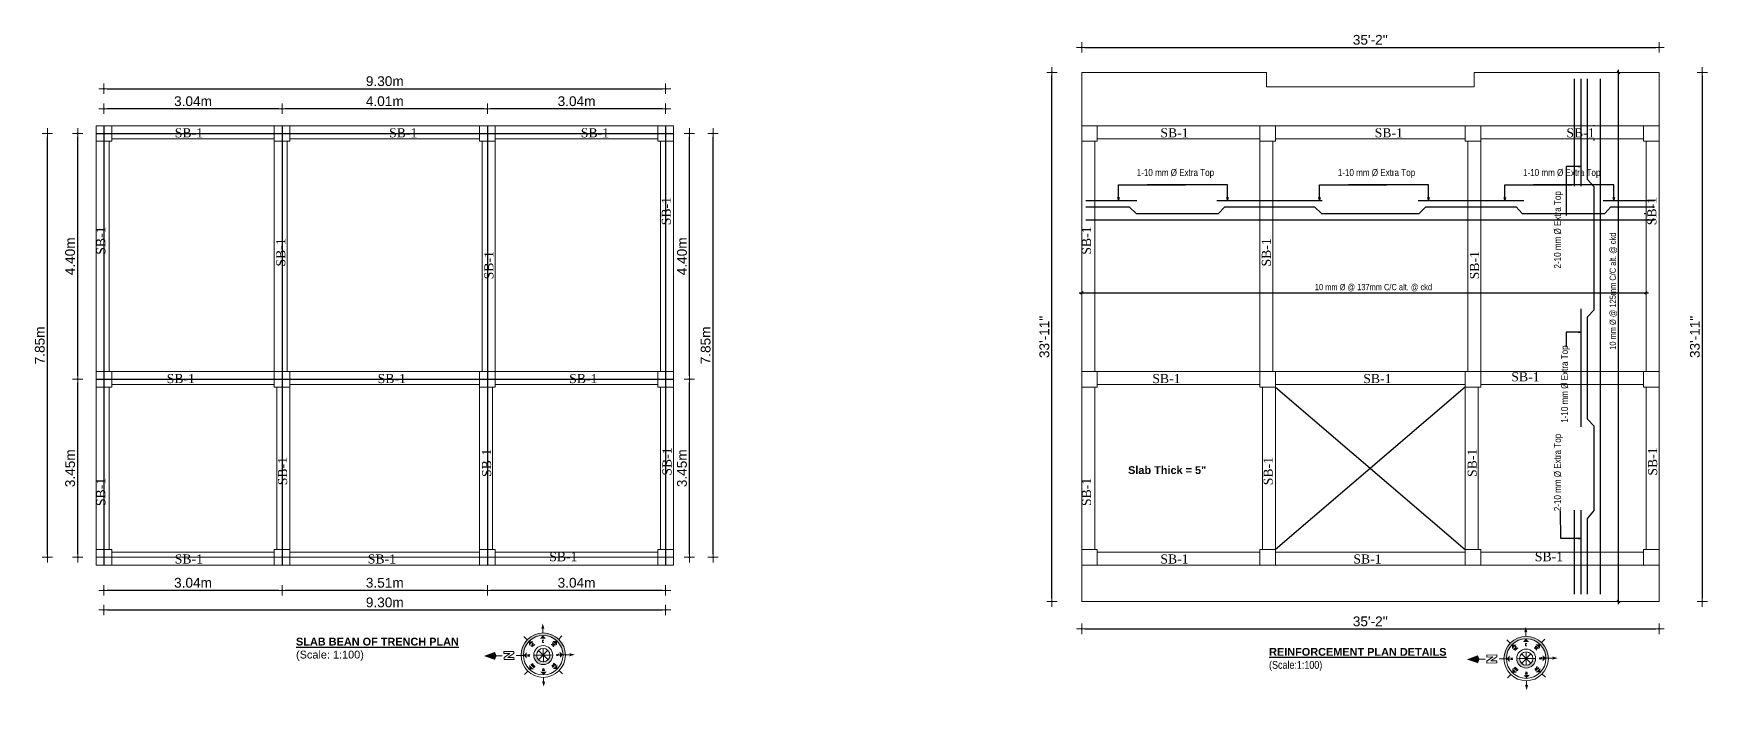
# Model space of a CAD drawing. Header units: inches. Extents: x -4010 to 92088, y -38563 to -1318.
# Drawn here: x 46478 to 47765, y -29316 to -28801 of the extents above; entities that cross this region are included whole.
import ezdxf
from ezdxf.enums import TextEntityAlignment as Align

# ---------------------------------------------------------------- set-up
doc = ezdxf.new("R2010")
doc.units = ezdxf.units.IN
doc.header["$MEASUREMENT"] = 0
doc.header["$PDMODE"] = 99
for name, color, linetype in [('CAPTION', 7, 'Continuous'), ('Rod', 1, 'Continuous'), ('TEX', 7, 'Continuous'), ('wall', 3, 'Continuous')]:
    doc.layers.add(name, color=color, linetype=linetype)
for name, color, linetype, lineweight in [('Colour 09', 210, 'Continuous', 9), ('DIM', 7, 'Continuous', 15), ('RAILING', 2, 'Continuous', 13), ('SH-TEX', 182, 'Continuous', 5), ('Title', 7, 'Continuous', 20), ('WIN.', 4, 'Continuous', 13)]:
    doc.layers.add(name, color=color, linetype=linetype, lineweight=lineweight)
doc.styles.add('ARIAL', font='arial.ttf')
doc.styles.add('CAPTION', font='GOTHIC.TTF', dxfattribs={"height": 100})
doc.styles.add('ROMANS', font='romans')
doc.styles.get("Standard").update_dxf_attribs({"font": 'ARIALN.TTF'})
doc.dimstyles.new('3-8', dxfattribs={"dimscale": 1.25, "dimtxt": 6, "dimasz": 2, "dimexe": 0.18, "dimexo": 6, "dimgap": 0, "dimtad": 0, "dimdec": 0, "dimzin": 3, "dimdsep": 46, "dimlunit": 3, "dimtxsty": 'ARIAL', "dimblk": 'DD', "dimcen": 1, "dimse1": 1, "dimse2": 1, "dimclrd": 256, "dimclrt": 256, "dimadec": 0, "dimazin": 0, "dimtfac": 0.5, "dimtdec": 0, "dimtmove": 2, "dimatfit": 0, "dimfxl": 0.18, "dimtvp": 0.75, "dimfrac": 1, "dimtolj": 1, "dimtzin": 0, "dimarcsym": 0})
doc.dimstyles.new('_30', dxfattribs={"dimscale": 0.4, "dimtxt": 7, "dimasz": 5, "dimexe": 6, "dimexo": 2, "dimgap": 2, "dimtad": 1, "dimdec": 0, "dimzin": 3, "dimdsep": 46, "dimlunit": 3, "dimtxsty": 'Standard', "dimblk": 'OBLIQUE', "dimcen": 0, "dimdle": 5, "dimclrt": 7, "dimazin": 0, "dimtfac": 0.0375, "dimtdec": 0, "dimtofl": 0, "dimtmove": 0, "dimatfit": 3, "dimldrblk": 'OPEN30', "dimfxl": 6, "dimtvp": 0.8, "dimtolj": 1, "dimtzin": 0, "dimlwe": -1, "dimarcsym": 0})

# ---------------------------------------------------------------- blocks, each defined once
blk = doc.blocks.new('A$C30843580')
at = {"layer": 'Colour 09'}
for p, q in [((0, 12), (12, 12)), ((0, 0), (0, 12)), ((12, 0), (0, 0)), ((12, 12), (12, 0))]:
    blk.add_line(p, q, dxfattribs=at)
blk = doc.blocks.new('_Oblique')
at = {"color": 0, "linetype": 'ByBlock', "lineweight": -2}
blk.add_line((-0.5, -0.5), (0.5, 0.5), dxfattribs=at)
blk = doc.blocks.new('_Open30')
at = {"color": 0, "linetype": 'ByBlock', "lineweight": -2}
for p, q in [((-1, 0.27), (0, 0)), ((0, 0), (-1, -0.27)), ((0, 0), (-1, 0))]:
    blk.add_line(p, q, dxfattribs=at)
blk = doc.blocks.new('*D992')
at = {"layer": 'Defpoints', "color": 0}
for p in [(47284.1, -29000.1), (47718.1, -29000.1), (47718.1, -29000.1)]:
    blk.add_point(p, dxfattribs=at)
at = {"layer": 'DIM', "color": 0, "lineweight": -2}
blk.add_line((47282.1, -29000.1), (47720.1, -29000.1), dxfattribs=at)
at = {"layer": 'DIM', "color": 0}
for p, q in [((47284.1, -28999.3), (47284.1, -28997.7)), ((47718.1, -28999.3), (47718.1, -28997.7))]:
    blk.add_line(p, q, dxfattribs=at)
at = {"layer": 'DIM', "color": 0, "lineweight": -2, "xscale": 2, "yscale": 2, "zscale": 2, "rotation": 180}
blk.add_blockref('_Oblique', (47284.1, -29000.1), dxfattribs=at)
at = {"layer": 'DIM', "color": 0, "lineweight": -2, "xscale": 2, "yscale": 2, "zscale": 2}
blk.add_blockref('_Oblique', (47718.1, -29000.1), dxfattribs=at)
at = {"layer": 'DIM', "color": 7, "insert": (47508.5, -28996.1), "char_height": 2.8, "attachment_point": 5}
blk.add_mtext('\\A1;{\\H1.714x;10 mm %%C @ 137mm C/C alt. @ ckd}', dxfattribs=at)
blk = doc.blocks.new('*D993')
at = {"layer": 'Defpoints', "color": 0}
for p in [(47686.9, -28830.5), (47697, -28830.5), (47697, -29237.5)]:
    blk.add_point(p, dxfattribs=at)
at = {"layer": 'DIM', "color": 0}
for p, q in [((47687.7, -28830.5), (47699.4, -28830.5)), ((47696.2, -29237.5), (47694.6, -29237.5))]:
    blk.add_line(p, q, dxfattribs=at)
at = {"layer": 'DIM', "color": 0, "lineweight": -2}
blk.add_line((47697, -29239.5), (47697, -28828.5), dxfattribs=at)
at = {"layer": 'DIM', "color": 0, "lineweight": -2, "xscale": 2, "yscale": 2, "zscale": 2}
for p, rotation in [((47697, -28830.5), 90), ((47697, -29237.5), 270)]:
    blk.add_blockref('_Oblique', p, dxfattribs=dict(at, rotation=rotation))
at = {"layer": 'DIM', "color": 7, "insert": (47693, -28998.8), "char_height": 2.8, "attachment_point": 5, "rotation": 90}
blk.add_mtext('\\A1;{\\H1.714x;10 mm %%C @ 125mm C/C alt. @ ckd}', dxfattribs=at)
blk = doc.blocks.new('DD')
for p, q in [((-1.6, 0), (1.6, 0)), ((0, 1.6), (0, -1.6))]:
    blk.add_line(p, q)
at = {"const_width": 0.3}
blk.add_lwpolyline([(-0.15, 0, 1), (0.15, 0, 1)], format="xyb", close=True, dxfattribs=at)
blk = doc.blocks.new('*D994')
at = {"layer": 'Defpoints', "color": 0}
for p in [(47728.1, -28811.3), (47284.1, -28871.5), (47728.1, -28871.5)]:
    blk.add_point(p, dxfattribs=at)
at = {"layer": 'RAILING', "lineweight": -2}
blk.add_line((47286.6, -28811.3), (47725.6, -28811.3), dxfattribs=at)
at = {"layer": 'RAILING', "lineweight": -2, "xscale": 2.5, "yscale": 2.5, "zscale": 2.5, "rotation": 180}
blk.add_blockref('DD', (47284.1, -28811.3), dxfattribs=at)
at = {"layer": 'RAILING', "lineweight": -2, "xscale": 2.5, "yscale": 2.5, "zscale": 2.5}
blk.add_blockref('DD', (47728.1, -28811.3), dxfattribs=at)
at = {"layer": 'RAILING', "insert": (47506.1, -28805.5), "char_height": 7.5, "attachment_point": 5, "style": 'ARIAL'}
blk.add_mtext("\\A1;35'-2''", dxfattribs=at)
blk = doc.blocks.new('*D995')
at = {"layer": 'Defpoints', "color": 0}
for p in [(47670.4, -28830.5), (47670.4, -29237.5), (47761.4, -29237.5)]:
    blk.add_point(p, dxfattribs=at)
at = {"layer": 'RAILING', "lineweight": -2}
blk.add_line((47761.4, -28833), (47761.4, -29235), dxfattribs=at)
at = {"layer": 'RAILING', "lineweight": -2, "xscale": 2.5, "yscale": 2.5, "zscale": 2.5}
for p, rotation in [((47761.4, -28830.5), 90), ((47761.4, -29237.5), 270)]:
    blk.add_blockref('DD', p, dxfattribs=dict(at, rotation=rotation))
at = {"layer": 'RAILING', "insert": (47755.7, -29034), "char_height": 7.5, "attachment_point": 5, "rotation": 90, "style": 'ARIAL'}
blk.add_mtext('\\A1;33\'-11"', dxfattribs=at)
blk = doc.blocks.new('*D996')
at = {"layer": 'Defpoints', "color": 0}
for p in [(47261.2, -28830.5), (47318.5, -28830.5), (47318.5, -29237.5)]:
    blk.add_point(p, dxfattribs=at)
at = {"layer": 'RAILING', "lineweight": -2}
blk.add_line((47261.2, -29235), (47261.2, -28833), dxfattribs=at)
at = {"layer": 'RAILING', "lineweight": -2, "xscale": 2.5, "yscale": 2.5, "zscale": 2.5}
for p, rotation in [((47261.2, -28830.5), 90), ((47261.2, -29237.5), 270)]:
    blk.add_blockref('DD', p, dxfattribs=dict(at, rotation=rotation))
at = {"layer": 'RAILING', "insert": (47255.4, -29034), "char_height": 7.5, "attachment_point": 5, "rotation": 90, "style": 'ARIAL'}
blk.add_mtext('\\A1;33\'-11"', dxfattribs=at)
blk = doc.blocks.new('*D997')
at = {"layer": 'Defpoints', "color": 0}
for p in [(47284.1, -29237.5), (47728.1, -29237.5), (47728.1, -29258.5)]:
    blk.add_point(p, dxfattribs=at)
at = {"layer": 'RAILING', "lineweight": -2}
blk.add_line((47286.6, -29258.5), (47725.6, -29258.5), dxfattribs=at)
at = {"layer": 'RAILING', "lineweight": -2, "xscale": 2.5, "yscale": 2.5, "zscale": 2.5, "rotation": 180}
blk.add_blockref('DD', (47284.1, -29258.5), dxfattribs=at)
at = {"layer": 'RAILING', "lineweight": -2, "xscale": 2.5, "yscale": 2.5, "zscale": 2.5}
blk.add_blockref('DD', (47728.1, -29258.5), dxfattribs=at)
at = {"layer": 'RAILING', "insert": (47506.1, -29252.8), "char_height": 7.5, "attachment_point": 5, "style": 'ARIAL'}
blk.add_mtext("\\A1;35'-2''", dxfattribs=at)
blk = doc.blocks.new('Anno_North_J_Metric')
at = {"linetype": 'ByBlock', "lineweight": -2}
h = blk.add_hatch(color=0, dxfattribs=at)
h.paths.add_polyline_path([(-4.17, 0), (-4.68, 0, 1), (4.68, 0), (4.17, 0, -1)])
h.paths.add_polyline_path([(1.41, 0), (2, 0, 1), (-2, 0), (-1.41, 0, -1)])
at = {"color": 0, "linetype": 'ByBlock', "lineweight": -2}
for p, q in [((-3.31, 3.31), (-4.01, 4.01)), ((0, 4.68), (0, 5.67)), ((3.31, 3.31), (4.01, 4.01)), ((-4.68, 0), (-5.67, 0)), ((-4.68, 0), (-4.17, 0)), ((-1.41, 0), (-2, 0)), ((-1.41, 0), (1.41, 0)), ((1.41, 0), (-1.41, 0)), ((-1, 1), (1, -1)), ((-1, -1), (1, 1)), ((1, -1), (-1, 1)), ((1, 1), (-1, -1)), ((0, 1.41), (0, -1.41)), ((0, -1.41), (0, 1.41)), ((1.41, 0), (2, 0)), ((4.68, 0), (4.17, 0)), ((4.68, 0), (5.67, 0)), ((6.17, 0.4), (6.17, 0.82)), ((6.17, 0.82), (8.27, 0.82)), ((7.43, 0.4), (6.17, 0.4)), ((6.17, -0.44), (7.43, 0.4)), ((8.27, 0.4), (7.01, -0.44)), ((8.27, 0.82), (8.27, 0.4)), ((8.67, 0), (9.83, 0)), ((-3.31, -3.31), (-4.01, -4.01)), ((3.31, -3.31), (4.01, -4.01)), ((6.17, -0.86), (6.17, -0.44)), ((8.27, -0.86), (6.17, -0.86)), ((7.01, -0.44), (8.27, -0.44)), ((8.27, -0.44), (8.27, -0.86)), ((0, -4.68), (0, -5.67))]:
    blk.add_line(p, q, dxfattribs=at)
for radius in [4.68, 4.17, 2, 1.41]:
    blk.add_circle((0, 0), radius, dxfattribs=at)
for points in [[(0, 4.17), (0.67, 3.5), (-0.67, 3.5)], [(-0.33, 5.5), (0, 5.67), (0, 6.67)], [(0, 6.67), (0.33, 5.5), (0, 5.67)], [(-6.67, 0), (-5.5, 0.33), (-5.67, 0)], [(-5.5, -0.33), (-5.67, 0), (-6.67, 0)], [(-4.17, 0), (-3.5, 0.67), (-3.5, -0.67)], [(-2.95, 2.95), (-2, 2.95), (-2.95, 2)], [(2.95, 2.95), (2.95, 2), (2, 2.95)], [(4.17, 0), (3.5, -0.67), (3.5, 0.67)], [(12.5, 0), (10.17, 0.83), (9.83, 0)], [(9.83, 0), (10.17, -0.83), (12.5, 0)], [(-2.95, -2.95), (-2.95, -2), (-2, -2.95)], [(0, -4.17), (-0.67, -3.5), (0.67, -3.5)], [(2.95, -2.95), (2, -2.95), (2.95, -2)], [(0, -6.67), (-0.33, -5.5), (0, -5.67)], [(0.33, -5.5), (0, -5.67), (0, -6.67)]]:
    blk.add_solid(points, dxfattribs=at)
at = {"color": 0, "linetype": 'ByBlock', "lineweight": -2, "style": 'ROMANS'}
for s, rotation, p in [('S', 270, (-3.33, 0)), ('SW', 45, (-2, 2)), ('NW', 315, (2, 2)), ('N', 270, (2.83, 0)), ('SE', 135, (-2, -2)), ('E', 180, (0, -2.67)), ('NE', 225, (2, -2))]:
    blk.add_text(s, height=0.5, rotation=rotation, dxfattribs=at).set_placement(p, align=Align.CENTER)
blk.add_text('W', height=0.5, dxfattribs=at).set_placement((0, 2.83), align=Align.CENTER)
blk = doc.blocks.new('*D1035')
at = {"layer": 'Defpoints', "color": 0}
for p in [(46827, -28809.1), (46964.1, -28809.1), (46827, -28858.5)]:
    blk.add_point(p, dxfattribs=at)
at = {"layer": 'RAILING', "lineweight": -2}
blk.add_line((46961.6, -28858.5), (46829.5, -28858.5), dxfattribs=at)
at = {"layer": 'RAILING', "lineweight": -2, "xscale": 2.5, "yscale": 2.5, "zscale": 2.5, "rotation": 180}
blk.add_blockref('DD', (46827, -28858.5), dxfattribs=at)
at = {"layer": 'RAILING', "lineweight": -2, "xscale": 2.5, "yscale": 2.5, "zscale": 2.5}
blk.add_blockref('DD', (46964.1, -28858.5), dxfattribs=at)
at = {"layer": 'RAILING', "insert": (46895.6, -28852.7), "char_height": 7.5, "attachment_point": 5, "style": 'ARIAL'}
blk.add_mtext('\\A1;3.04m', dxfattribs=at)
blk = doc.blocks.new('*D1036')
at = {"layer": 'Defpoints', "color": 0}
for p in [(46669.1, -28809.1), (46827, -28809.1), (46669.1, -28858.5)]:
    blk.add_point(p, dxfattribs=at)
at = {"layer": 'RAILING', "lineweight": -2}
blk.add_line((46824.5, -28858.5), (46671.6, -28858.5), dxfattribs=at)
at = {"layer": 'RAILING', "lineweight": -2, "xscale": 2.5, "yscale": 2.5, "zscale": 2.5, "rotation": 180}
blk.add_blockref('DD', (46669.1, -28858.5), dxfattribs=at)
at = {"layer": 'RAILING', "lineweight": -2, "xscale": 2.5, "yscale": 2.5, "zscale": 2.5}
blk.add_blockref('DD', (46827, -28858.5), dxfattribs=at)
at = {"layer": 'RAILING', "insert": (46748.1, -28852.7), "char_height": 7.5, "attachment_point": 5, "style": 'ARIAL'}
blk.add_mtext('\\A1;4.01m', dxfattribs=at)
blk = doc.blocks.new('*D1037')
at = {"layer": 'Defpoints', "color": 0}
for p in [(46532.1, -28809.1), (46669.1, -28809.1), (46532.1, -28858.5)]:
    blk.add_point(p, dxfattribs=at)
at = {"layer": 'RAILING', "lineweight": -2}
blk.add_line((46666.6, -28858.5), (46534.6, -28858.5), dxfattribs=at)
at = {"layer": 'RAILING', "lineweight": -2, "xscale": 2.5, "yscale": 2.5, "zscale": 2.5, "rotation": 180}
blk.add_blockref('DD', (46532.1, -28858.5), dxfattribs=at)
at = {"layer": 'RAILING', "lineweight": -2, "xscale": 2.5, "yscale": 2.5, "zscale": 2.5}
blk.add_blockref('DD', (46669.1, -28858.5), dxfattribs=at)
at = {"layer": 'RAILING', "insert": (46600.6, -28852.7), "char_height": 7.5, "attachment_point": 5, "style": 'ARIAL'}
blk.add_mtext('\\A1;3.04m', dxfattribs=at)
blk = doc.blocks.new('*D1038')
at = {"layer": 'Defpoints', "color": 0}
for p in [(46964.1, -28843.1), (46532.1, -28945.5), (46964.1, -28945.5)]:
    blk.add_point(p, dxfattribs=at)
at = {"layer": 'RAILING', "lineweight": -2}
blk.add_line((46534.6, -28843.1), (46961.6, -28843.1), dxfattribs=at)
at = {"layer": 'RAILING', "lineweight": -2, "xscale": 2.5, "yscale": 2.5, "zscale": 2.5, "rotation": 180}
blk.add_blockref('DD', (46532.1, -28843.1), dxfattribs=at)
at = {"layer": 'RAILING', "lineweight": -2, "xscale": 2.5, "yscale": 2.5, "zscale": 2.5}
blk.add_blockref('DD', (46964.1, -28843.1), dxfattribs=at)
at = {"layer": 'RAILING', "insert": (46748.1, -28837.3), "char_height": 7.5, "attachment_point": 5, "style": 'ARIAL'}
blk.add_mtext('\\A1;9.30m', dxfattribs=at)
blk = doc.blocks.new('*D1042')
at = {"layer": 'Defpoints', "color": 0}
for p in [(46511.9, -29066.5), (46562.1, -29066.5), (46562.1, -29203.5)]:
    blk.add_point(p, dxfattribs=at)
at = {"layer": 'RAILING', "lineweight": -2}
blk.add_line((46511.9, -29201), (46511.9, -29069), dxfattribs=at)
at = {"layer": 'RAILING', "lineweight": -2, "xscale": 2.5, "yscale": 2.5, "zscale": 2.5}
for p, rotation in [((46511.9, -29066.5), 90), ((46511.9, -29203.5), 270)]:
    blk.add_blockref('DD', p, dxfattribs=dict(at, rotation=rotation))
at = {"layer": 'RAILING', "insert": (46506.1, -29135), "char_height": 7.5, "attachment_point": 5, "rotation": 90, "style": 'ARIAL'}
blk.add_mtext('\\A1;3.45m', dxfattribs=at)
blk = doc.blocks.new('*D1043')
at = {"layer": 'Defpoints', "color": 0}
for p in [(46511.9, -28877.5), (46556.1, -28877.5), (46556.1, -29066.5)]:
    blk.add_point(p, dxfattribs=at)
at = {"layer": 'RAILING', "lineweight": -2}
blk.add_line((46511.9, -29064), (46511.9, -28880), dxfattribs=at)
at = {"layer": 'RAILING', "lineweight": -2, "xscale": 2.5, "yscale": 2.5, "zscale": 2.5}
for p, rotation in [((46511.9, -28877.5), 90), ((46511.9, -29066.5), 270)]:
    blk.add_blockref('DD', p, dxfattribs=dict(at, rotation=rotation))
at = {"layer": 'RAILING', "insert": (46506.1, -28972), "char_height": 7.5, "attachment_point": 5, "rotation": 90, "style": 'ARIAL'}
blk.add_mtext('\\A1;4.40m', dxfattribs=at)
blk = doc.blocks.new('*D1044')
at = {"layer": 'Defpoints', "color": 0}
for p in [(46488.6, -28877.5), (46556.1, -28877.5), (46556.1, -29203.5)]:
    blk.add_point(p, dxfattribs=at)
at = {"layer": 'RAILING', "lineweight": -2}
blk.add_line((46488.6, -29201), (46488.6, -28880), dxfattribs=at)
at = {"layer": 'RAILING', "lineweight": -2, "xscale": 2.5, "yscale": 2.5, "zscale": 2.5}
for p, rotation in [((46488.6, -28877.5), 90), ((46488.6, -29203.5), 270)]:
    blk.add_blockref('DD', p, dxfattribs=dict(at, rotation=rotation))
at = {"layer": 'RAILING', "insert": (46482.8, -29040.5), "char_height": 7.5, "attachment_point": 5, "rotation": 90, "style": 'ARIAL'}
blk.add_mtext('\\A1;7.85m', dxfattribs=at)
blk = doc.blocks.new('*D1050')
at = {"layer": 'Defpoints', "color": 0}
for p in [(46827, -29179.5), (46964.1, -29179.5), (46827, -29228.9)]:
    blk.add_point(p, dxfattribs=at)
at = {"layer": 'RAILING', "lineweight": -2}
blk.add_line((46961.6, -29228.9), (46829.5, -29228.9), dxfattribs=at)
at = {"layer": 'RAILING', "lineweight": -2, "xscale": 2.5, "yscale": 2.5, "zscale": 2.5, "rotation": 180}
blk.add_blockref('DD', (46827, -29228.9), dxfattribs=at)
at = {"layer": 'RAILING', "lineweight": -2, "xscale": 2.5, "yscale": 2.5, "zscale": 2.5}
blk.add_blockref('DD', (46964.1, -29228.9), dxfattribs=at)
at = {"layer": 'RAILING', "insert": (46895.6, -29223.1), "char_height": 7.5, "attachment_point": 5, "style": 'ARIAL'}
blk.add_mtext('\\A1;3.04m', dxfattribs=at)
blk = doc.blocks.new('*D1051')
at = {"layer": 'Defpoints', "color": 0}
for p in [(46669.1, -29179.5), (46827, -29179.5), (46669.1, -29228.9)]:
    blk.add_point(p, dxfattribs=at)
at = {"layer": 'RAILING', "lineweight": -2}
blk.add_line((46824.5, -29228.9), (46671.6, -29228.9), dxfattribs=at)
at = {"layer": 'RAILING', "lineweight": -2, "xscale": 2.5, "yscale": 2.5, "zscale": 2.5, "rotation": 180}
blk.add_blockref('DD', (46669.1, -29228.9), dxfattribs=at)
at = {"layer": 'RAILING', "lineweight": -2, "xscale": 2.5, "yscale": 2.5, "zscale": 2.5}
blk.add_blockref('DD', (46827, -29228.9), dxfattribs=at)
at = {"layer": 'RAILING', "insert": (46748.1, -29223.1), "char_height": 7.5, "attachment_point": 5, "style": 'ARIAL'}
blk.add_mtext('\\A1;3.51m', dxfattribs=at)
blk = doc.blocks.new('*D1052')
at = {"layer": 'Defpoints', "color": 0}
for p in [(46532.1, -29179.5), (46669.1, -29179.5), (46532.1, -29228.9)]:
    blk.add_point(p, dxfattribs=at)
at = {"layer": 'RAILING', "lineweight": -2}
blk.add_line((46666.6, -29228.9), (46534.6, -29228.9), dxfattribs=at)
at = {"layer": 'RAILING', "lineweight": -2, "xscale": 2.5, "yscale": 2.5, "zscale": 2.5, "rotation": 180}
blk.add_blockref('DD', (46532.1, -29228.9), dxfattribs=at)
at = {"layer": 'RAILING', "lineweight": -2, "xscale": 2.5, "yscale": 2.5, "zscale": 2.5}
blk.add_blockref('DD', (46669.1, -29228.9), dxfattribs=at)
at = {"layer": 'RAILING', "insert": (46600.6, -29223.1), "char_height": 7.5, "attachment_point": 5, "style": 'ARIAL'}
blk.add_mtext('\\A1;3.04m', dxfattribs=at)
blk = doc.blocks.new('*D1049')
at = {"layer": 'Defpoints', "color": 0}
for p in [(46964.1, -29244), (46532.1, -29315.9), (46964.1, -29315.9)]:
    blk.add_point(p, dxfattribs=at)
at = {"layer": 'RAILING', "lineweight": -2}
blk.add_line((46534.6, -29244), (46961.6, -29244), dxfattribs=at)
at = {"layer": 'RAILING', "lineweight": -2, "xscale": 2.5, "yscale": 2.5, "zscale": 2.5, "rotation": 180}
blk.add_blockref('DD', (46532.1, -29244), dxfattribs=at)
at = {"layer": 'RAILING', "lineweight": -2, "xscale": 2.5, "yscale": 2.5, "zscale": 2.5}
blk.add_blockref('DD', (46964.1, -29244), dxfattribs=at)
at = {"layer": 'RAILING', "insert": (46748.1, -29238.2), "char_height": 7.5, "attachment_point": 5, "style": 'ARIAL'}
blk.add_mtext('\\A1;9.30m', dxfattribs=at)
blk = doc.blocks.new('*D1056')
at = {"layer": 'Defpoints', "color": 0}
for p in [(46982.4, -29066.5), (47032.6, -29066.5), (47032.6, -29203.5)]:
    blk.add_point(p, dxfattribs=at)
at = {"layer": 'RAILING', "lineweight": -2}
blk.add_line((46982.4, -29201), (46982.4, -29069), dxfattribs=at)
at = {"layer": 'RAILING', "lineweight": -2, "xscale": 2.5, "yscale": 2.5, "zscale": 2.5}
for p, rotation in [((46982.4, -29066.5), 90), ((46982.4, -29203.5), 270)]:
    blk.add_blockref('DD', p, dxfattribs=dict(at, rotation=rotation))
at = {"layer": 'RAILING', "insert": (46976.7, -29135), "char_height": 7.5, "attachment_point": 5, "rotation": 90, "style": 'ARIAL'}
blk.add_mtext('\\A1;3.45m', dxfattribs=at)
blk = doc.blocks.new('*D1057')
at = {"layer": 'Defpoints', "color": 0}
for p in [(46982.4, -28877.5), (47026.6, -28877.5), (47026.6, -29066.5)]:
    blk.add_point(p, dxfattribs=at)
at = {"layer": 'RAILING', "lineweight": -2}
blk.add_line((46982.4, -29064), (46982.4, -28880), dxfattribs=at)
at = {"layer": 'RAILING', "lineweight": -2, "xscale": 2.5, "yscale": 2.5, "zscale": 2.5}
for p, rotation in [((46982.4, -28877.5), 90), ((46982.4, -29066.5), 270)]:
    blk.add_blockref('DD', p, dxfattribs=dict(at, rotation=rotation))
at = {"layer": 'RAILING', "insert": (46976.7, -28972), "char_height": 7.5, "attachment_point": 5, "rotation": 90, "style": 'ARIAL'}
blk.add_mtext('\\A1;4.40m', dxfattribs=at)
blk = doc.blocks.new('*D1058')
at = {"layer": 'Defpoints', "color": 0}
for p in [(47000.6, -28877.5), (47026.6, -28877.5), (47026.6, -29203.5)]:
    blk.add_point(p, dxfattribs=at)
at = {"layer": 'RAILING', "lineweight": -2}
blk.add_line((47000.6, -29201), (47000.6, -28880), dxfattribs=at)
at = {"layer": 'RAILING', "lineweight": -2, "xscale": 2.5, "yscale": 2.5, "zscale": 2.5}
for p, rotation in [((47000.6, -28877.5), 90), ((47000.6, -29203.5), 270)]:
    blk.add_blockref('DD', p, dxfattribs=dict(at, rotation=rotation))
at = {"layer": 'RAILING', "insert": (46994.9, -29040.5), "char_height": 7.5, "attachment_point": 5, "rotation": 90, "style": 'ARIAL'}
blk.add_mtext('\\A1;7.85m', dxfattribs=at)

msp = doc.modelspace()

# ---------------------------------------------------------------- linework, layer by layer
at = {"layer": 'Rod'}
for p, q in [((47663.119, -28917.94), (47663.119, -28835.352)), ((47668.119, -28917.94), (47668.119, -28835.352)), ((47673.119, -28912.94), (47673.119, -28835.352)), ((47683.119, -29231.724), (47683.119, -28835.352)), ((47678.119, -28871.495), (47678.119, -28871.166)), ((47678.119, -28882.989), (47678.119, -28881.495)), ((47678.119, -28918.498), (47673.119, -28912.94)), ((47287.26, -28929.005), (47326.52, -28929.005)), ((47388.143, -28929.005), (47469.12, -28929.005)), ((47542.851, -28929.005), (47624.143, -28929.005)), ((47678.119, -29013.163), (47678.119, -28918.498)), ((47685.127, -28929.005), (47724.656, -28929.005)), ((47287.26, -28934.005), (47320.52, -28934.005)), ((47325.859, -28939.005), (47320.52, -28934.005)), ((47325.859, -28939.005), (47389.379, -28939.005)), ((47389.379, -28939.005), (47394.143, -28934.005)), ((47394.143, -28934.005), (47463.12, -28934.005)), ((47468.619, -28939.005), (47463.12, -28934.005)), ((47468.619, -28939.005), (47543.579, -28939.005)), ((47543.579, -28939.005), (47548.851, -28934.005)), ((47548.851, -28934.005), (47618.143, -28934.005)), ((47622.819, -28939.005), (47618.143, -28934.005)), ((47622.819, -28939.005), (47686.339, -28939.005)), ((47686.339, -28939.005), (47691.127, -28934.005)), ((47691.127, -28934.005), (47724.656, -28934.005)), ((47716.754, -28939.005), (47718.099, -28939.005)), ((47287.26, -28944.005), (47724.656, -28944.005)), ((47668.119, -29103.248), (47668.119, -29012.426)), ((47678.119, -29013.163), (47673.119, -29018.426)), ((47673.119, -29097.248), (47673.119, -29018.426)), ((47433.139, -29072.495), (47579.059, -29197.495)), ((47579.059, -29072.495), (47433.139, -29197.542)), ((47678.119, -29102.745), (47673.119, -29097.248)), ((47678.119, -29167.245), (47678.119, -29102.745)), ((47663.119, -29231.724), (47663.119, -29167.3)), ((47668.119, -29231.724), (47668.119, -29167.3)), ((47678.119, -29167.245), (47673.119, -29173.3)), ((47673.119, -29231.724), (47673.119, -29173.3))]:
    msp.add_line(p, q, dxfattribs=at)
at = {"layer": 'SH-TEX'}
for p, q in [((46538.083, -28871.495), (46663.123, -28871.495)), ((46675.123, -28871.495), (46821.043, -28871.495)), ((46833.043, -28871.495), (46958.083, -28871.495)), ((47296.099, -28871.495), (47421.139, -28871.495)), ((47433.139, -28871.495), (47579.059, -28871.495)), ((47591.059, -28871.495), (47716.099, -28871.495)), ((46526.083, -29060.495), (46526.083, -28883.495)), ((46536.083, -29060.495), (46536.083, -28883.495)), ((46538.083, -28881.495), (46663.123, -28881.495)), ((46663.123, -29060.495), (46663.123, -28883.495)), ((46673.123, -29060.495), (46673.123, -28883.495)), ((46675.123, -28881.495), (46821.043, -28881.495)), ((46823.043, -29060.495), (46823.043, -28883.495)), ((46833.043, -28881.495), (46958.083, -28881.495)), ((46833.043, -29060.495), (46833.043, -28883.495)), ((46960.083, -28883.495), (46960.083, -29060.495)), ((46970.083, -28883.495), (46970.083, -29060.495)), ((47284.099, -29060.495), (47284.099, -28883.495)), ((47294.099, -29060.495), (47294.099, -28883.495)), ((47296.099, -28881.495), (47421.139, -28881.495)), ((47421.139, -29060.495), (47421.139, -28883.495)), ((47431.139, -29060.495), (47431.139, -28883.495)), ((47433.139, -28881.495), (47579.059, -28881.495)), ((47581.059, -29060.495), (47581.059, -28883.495)), ((47591.059, -28881.495), (47716.099, -28881.495)), ((47591.059, -29060.495), (47591.059, -28883.495)), ((47718.099, -28883.495), (47718.099, -29060.495)), ((47728.099, -28883.495), (47728.099, -29060.495)), ((46538.083, -29060.495), (46663.123, -29060.495)), ((46538.083, -29070.495), (46663.123, -29070.495)), ((46675.123, -29060.495), (46821.043, -29060.495)), ((46675.123, -29070.495), (46821.043, -29070.495)), ((46833.043, -29060.495), (46958.083, -29060.495)), ((46833.043, -29070.495), (46958.083, -29070.495)), ((47296.099, -29060.495), (47421.139, -29060.495)), ((47296.099, -29070.495), (47421.139, -29070.495)), ((47433.139, -29060.495), (47579.059, -29060.495)), ((47433.139, -29070.495), (47579.059, -29070.495)), ((47591.059, -29060.495), (47716.099, -29060.495)), ((47591.059, -29070.495), (47716.099, -29070.495)), ((46526.083, -29197.495), (46526.083, -29072.495)), ((46536.083, -29197.495), (46536.083, -29072.495)), ((46665.123, -29197.542), (46665.123, -29072.495)), ((46675.123, -29197.542), (46675.123, -29072.495)), ((46821.043, -29197.495), (46821.043, -29072.495)), ((46831.043, -29197.495), (46831.043, -29072.495)), ((46960.083, -29072.495), (46960.083, -29197.495)), ((46970.083, -29072.495), (46970.083, -29197.495)), ((47284.099, -29197.495), (47284.099, -29072.495)), ((47294.099, -29197.495), (47294.099, -29072.495)), ((47423.139, -29197.542), (47423.139, -29072.495)), ((47433.139, -29197.542), (47433.139, -29072.495)), ((47579.059, -29197.495), (47579.059, -29072.495)), ((47589.059, -29197.495), (47589.059, -29072.495)), ((47718.099, -29072.495), (47718.099, -29197.495)), ((47728.099, -29072.495), (47728.099, -29197.495)), ((46663.126, -29199.542), (46538.086, -29199.495)), ((46821.039, -29199.495), (46675.119, -29199.542)), ((46958.083, -29199.495), (46833.043, -29199.495)), ((47421.143, -29199.542), (47296.103, -29199.495)), ((47579.056, -29199.495), (47433.136, -29199.542)), ((47716.099, -29199.495), (47591.059, -29199.495)), ((46663.123, -29209.542), (46538.083, -29209.495)), ((46821.043, -29209.495), (46675.123, -29209.542)), ((46958.083, -29209.495), (46833.043, -29209.495)), ((47421.139, -29209.542), (47296.099, -29209.495)), ((47579.059, -29209.495), (47433.139, -29209.542)), ((47716.099, -29209.495), (47591.059, -29209.495))]:
    msp.add_line(p, q, dxfattribs=at)
at = {"layer": 'TEX'}
for p, q in [((46526.083, -28877.495), (46970.083, -28877.495)), ((46532.083, -28871.495), (46532.083, -29209.495)), ((46669.123, -28871.495), (46669.123, -29209.495)), ((46827.043, -28871.495), (46827.043, -29209.495)), ((46964.083, -28871.495), (46964.083, -29209.495)), ((46526.083, -29066.495), (46970.083, -29066.495))]:
    msp.add_line(p, q, dxfattribs=at)
at = {"layer": 'Title'}
msp.add_line((46526.083, -29203.495), (46970.083, -29203.495), dxfattribs=at)
at = {"layer": 'WIN.'}
msp.add_lwpolyline([(47284.099, -29237.495), (47728.099, -29237.495), (47728.099, -28830.495), (47586.059, -28830.495), (47586.059, -28841.495), (47426.139, -28841.495), (47426.139, -28830.495), (47284.099, -28830.495), (47284.099, -29237.495)], dxfattribs=at)

# ---------------------------------------------------------------- block references
at = {"layer": 'Colour 09', "xscale": -1}
for p in [(46538.083, -28883.495), (46675.123, -28883.495), (47296.099, -28883.495), (47433.139, -28883.495), (46538.083, -29072.495), (46675.123, -29072.495), (47296.099, -29072.495), (47433.139, -29072.495), (46538.083, -29209.495), (46675.123, -29209.542), (47296.099, -29209.495), (47433.139, -29209.542)]:
    msp.add_blockref('A$C30843580', p, dxfattribs=at)
at = {"layer": 'Colour 09'}
for p in [(46821.043, -28883.495), (46958.083, -28883.495), (47579.059, -28883.495), (47716.099, -28883.495), (46821.043, -29072.495), (46958.083, -29072.495), (47579.059, -29072.495), (47716.099, -29072.495), (46821.043, -29209.495), (46958.083, -29209.495), (47579.059, -29209.495), (47716.099, -29209.495)]:
    msp.add_blockref('A$C30843580', p, dxfattribs=at)
at = {"layer": 'DIM', "ltscale": 500000, "xscale": 3.651035833295283, "yscale": 3.651035833292553, "zscale": 3.651035846891474, "rotation": 180.8671012841935}
for p in [(46869.96, -29278.736), (47625.93, -29281.349)]:
    msp.add_blockref('Anno_North_J_Metric', p, dxfattribs=at)

# ---------------------------------------------------------------- texts
at = {"layer": 'CAPTION', "ltscale": 2, "char_height": 5.4, "attachment_point": 1}
for insert in [(47326.421, -28904.828), (47481.078, -28904.828), (47623.544, -28904.828)]:
    msp.add_mtext('1-10 mm %%C Extra Top', dxfattribs=dict(at, insert=insert))
at = {"layer": 'CAPTION', "ltscale": 2, "char_height": 5.4, "attachment_point": 1, "rotation": 90}
for s, insert in [('2-10 mm %%C Extra Top', (47647.306, -28981.345)), ('1-10 mm %%C Extra Top', (47652.689, -29100)), ('2-10 mm %%C Extra Top', (47647.306, -29168.005))]:
    msp.add_mtext(s, dxfattribs=dict(at, insert=insert))
at = {"layer": 'TEX', "char_height": 7, "attachment_point": 3, "style": 'CAPTION'}
for insert in [(46608.309, -28873.499), (46773.142, -28873.499), (46920.583, -28873.499), (47366.325, -28873.499), (47531.158, -28873.499), (47678.6, -28873.499), (46602.11, -29062.499), (46764.353, -29062.499), (46911.639, -29062.499), (47360.126, -29062.499), (47522.369, -29062.499), (47636.212, -29061.106), (46896.311, -29199.499), (47654.328, -29199.499), (46608.3, -29201.298), (46756.747, -29201.27), (47366.317, -29201.298), (47514.764, -29201.27)]:
    msp.add_mtext('{\\fTimes New Roman|b0|i0|c0|p18;SB-1}', dxfattribs=dict(at, insert=insert))
at = {"layer": 'TEX', "char_height": 7, "attachment_point": 3, "rotation": 90, "style": 'CAPTION'}
for insert in [(46961.071, -28926.329), (47719.087, -28926.329), (46526.261, -28949.018), (47284.277, -28949.018), (46664.565, -28958.086), (47422.582, -28958.086), (46824.662, -28967.978), (47582.678, -28967.978), (46822.893, -29119.953), (46961.65, -29118.929), (47580.909, -29119.953), (47719.667, -29118.929), (46665.976, -29126.324), (47423.992, -29126.324), (46526.261, -29142.347), (47284.277, -29142.347)]:
    msp.add_mtext('{\\fTimes New Roman|b0|i0|c0|p18;SB-1}', dxfattribs=dict(at, insert=insert))
at = {"layer": 'TEX', "color": 7, "lineweight": 25, "insert": (46679.843, -29274.232), "char_height": 6, "width": 310.18894, "attachment_point": 4}
msp.add_mtext('{\\fArial Rounded MT Bold|b0|i0|c0|p34;\\LSLAB BEAN OF TRENCH PLAN\\P\\fArial|b0|i0|c0|p34;\\l\\C256;(Scale: 1:100)}', dxfattribs=at)
at = {"layer": 'wall', "color": 7, "lineweight": 25, "char_height": 6, "width": 253.13687, "attachment_point": 4}
for s, insert in [('{\\fArial Rounded MT Bold|b0|i0|c0|p34;Slab Thick = 5"}', (47319.781, -29136.465)), ('{\\fArial Rounded MT Bold|b0|i0|c0|p34;\\LREINFORCEMENT PLAN DETAILS\\P}(Scale:1:100)', (47428.211, -29282.118))]:
    msp.add_mtext(s, dxfattribs=dict(at, insert=insert))

# ---------------------------------------------------------------- dimensions: what is measured, and where the dimension line sits
at = {"layer": 'DIM'}
dim = msp.add_linear_dim(base=(47697.031, -28830.495), p1=(47697.031, -29237.495), p2=(47686.929, -28830.495), angle=90, text='{\\H1.714x;10 mm %%C @ 125mm C/C alt. @ ckd}', dimstyle='_30', dxfattribs=at)
dim.commit()
dim.dimension.update_dxf_attribs({"geometry": '*D993', "text_midpoint": (47697.031, -28998.771), "dimtype": 160})
dim = msp.add_linear_dim(base=(47718.099, -29000.097), p1=(47284.099, -29000.097), p2=(47718.099, -29000.097), text='{\\H1.714x;10 mm %%C @ 137mm C/C alt. @ ckd}', dimstyle='_30', dxfattribs=at)
dim.commit()
dim.dimension.update_dxf_attribs({"geometry": '*D992', "text_midpoint": (47508.514, -29000.097), "dimtype": 160})
at = {"layer": 'RAILING'}
for base, p1, p2, text, picture, middle in [((47728.099, -28811.254), (47284.099, -28871.495), (47728.099, -28871.495), "35'-2''", '*D994', (47506.099, -28805.506)), ((46532.083, -28858.451), (46669.123, -28809.113), (46532.083, -28809.066), '3.04m', '*D1037', (46600.603, -28852.703)), ((46669.123, -28858.451), (46827.043, -28809.066), (46669.123, -28809.113), '4.01m', '*D1036', (46748.083, -28852.707)), ((46827.043, -28858.451), (46964.083, -28809.066), (46827.043, -28809.066), '3.04m', '*D1035', (46895.563, -28852.703)), ((46964.083, -28843.093), (46532.083, -28945.517), (46964.083, -28945.517), '9.30m', '*D1038', (46748.083, -28837.345)), ((46532.083, -29228.88), (46669.123, -29179.542), (46532.083, -29179.495), '3.04m', '*D1052', (46600.603, -29223.132)), ((46669.123, -29228.88), (46827.043, -29179.495), (46669.123, -29179.542), '3.51m', '*D1051', (46748.083, -29223.132)), ((46827.043, -29228.88), (46964.083, -29179.495), (46827.043, -29179.495), '3.04m', '*D1050', (46895.563, -29223.132)), ((46964.083, -29243.983), (46532.083, -29315.946), (46964.083, -29315.946), '9.30m', '*D1049', (46748.083, -29238.235)), ((47728.099, -29258.516), (47284.099, -29237.495), (47728.099, -29237.495), "35'-2''", '*D997', (47506.099, -29252.768))]:
    dim = msp.add_linear_dim(base=base, p1=p1, p2=p2, text=text, dimstyle='3-8', dxfattribs=at)
    dim.commit()
    dim.dimension.update_dxf_attribs({"geometry": picture, "text_midpoint": middle})
for base, p1, p2, picture, middle in [((47261.189, -28830.495), (47318.49, -29237.495), (47318.49, -28830.495), '*D996', (47255.442, -29033.995)), ((47761.403, -29237.495), (47670.449, -28830.495), (47670.449, -29237.495), '*D995', (47755.655, -29033.995))]:
    dim = msp.add_linear_dim(base=base, p1=p1, p2=p2, angle=90, dimstyle='3-8', dxfattribs=at)
    dim.commit()
    dim.dimension.update_dxf_attribs({"geometry": picture, "text_midpoint": middle})
for base, p1, p2, text, picture, middle in [((46488.579, -28877.495), (46556.083, -29203.495), (46556.083, -28877.495), '7.85m', '*D1044', (46482.835, -29040.495)), ((46511.889, -28877.495), (46556.083, -29066.495), (46556.083, -28877.495), '4.40m', '*D1043', (46506.145, -28971.995)), ((46982.449, -28877.495), (47026.643, -29066.495), (47026.643, -28877.495), '4.40m', '*D1057', (46976.705, -28971.995)), ((47000.649, -28877.495), (47026.643, -29203.495), (47026.643, -28877.495), '7.85m', '*D1058', (46994.905, -29040.495)), ((46511.889, -29066.495), (46562.083, -29203.495), (46562.083, -29066.495), '3.45m', '*D1042', (46506.141, -29134.995)), ((46982.449, -29066.495), (47032.643, -29203.495), (47032.643, -29066.495), '3.45m', '*D1056', (46976.701, -29134.995))]:
    dim = msp.add_linear_dim(base=base, p1=p1, p2=p2, angle=90, text=text, dimstyle='3-8', dxfattribs=at)
    dim.commit()
    dim.dimension.update_dxf_attribs({"geometry": picture, "text_midpoint": middle})

# ---------------------------------------------------------------- leaders
at = {"layer": 'DIM'}
for points in [[(47668.119, -28902.829), (47656.571, -28902.829), (47656.571, -28940.609)], [(47312.387, -28928.633), (47312.387, -28917.085), (47363.848, -28917.085)], [(47396.199, -28928.633), (47396.199, -28917.085), (47334.521, -28917.085)], [(47467.043, -28928.633), (47467.043, -28917.085), (47518.504, -28917.085)], [(47550.855, -28928.633), (47550.855, -28917.085), (47489.177, -28917.085)], [(47609.509, -28928.633), (47609.509, -28917.085), (47660.97, -28917.085)], [(47693.321, -28928.633), (47693.321, -28917.085), (47631.643, -28917.085)], [(47668.119, -29030.223), (47656.571, -29030.223), (47656.571, -29041.739)], [(47668.119, -29189.098), (47652.713, -29189.098), (47652.323, -29168.005)]]:
    msp.add_leader(points, dimstyle='_30', dxfattribs=at)

doc.saveas('drawing.dxf')
